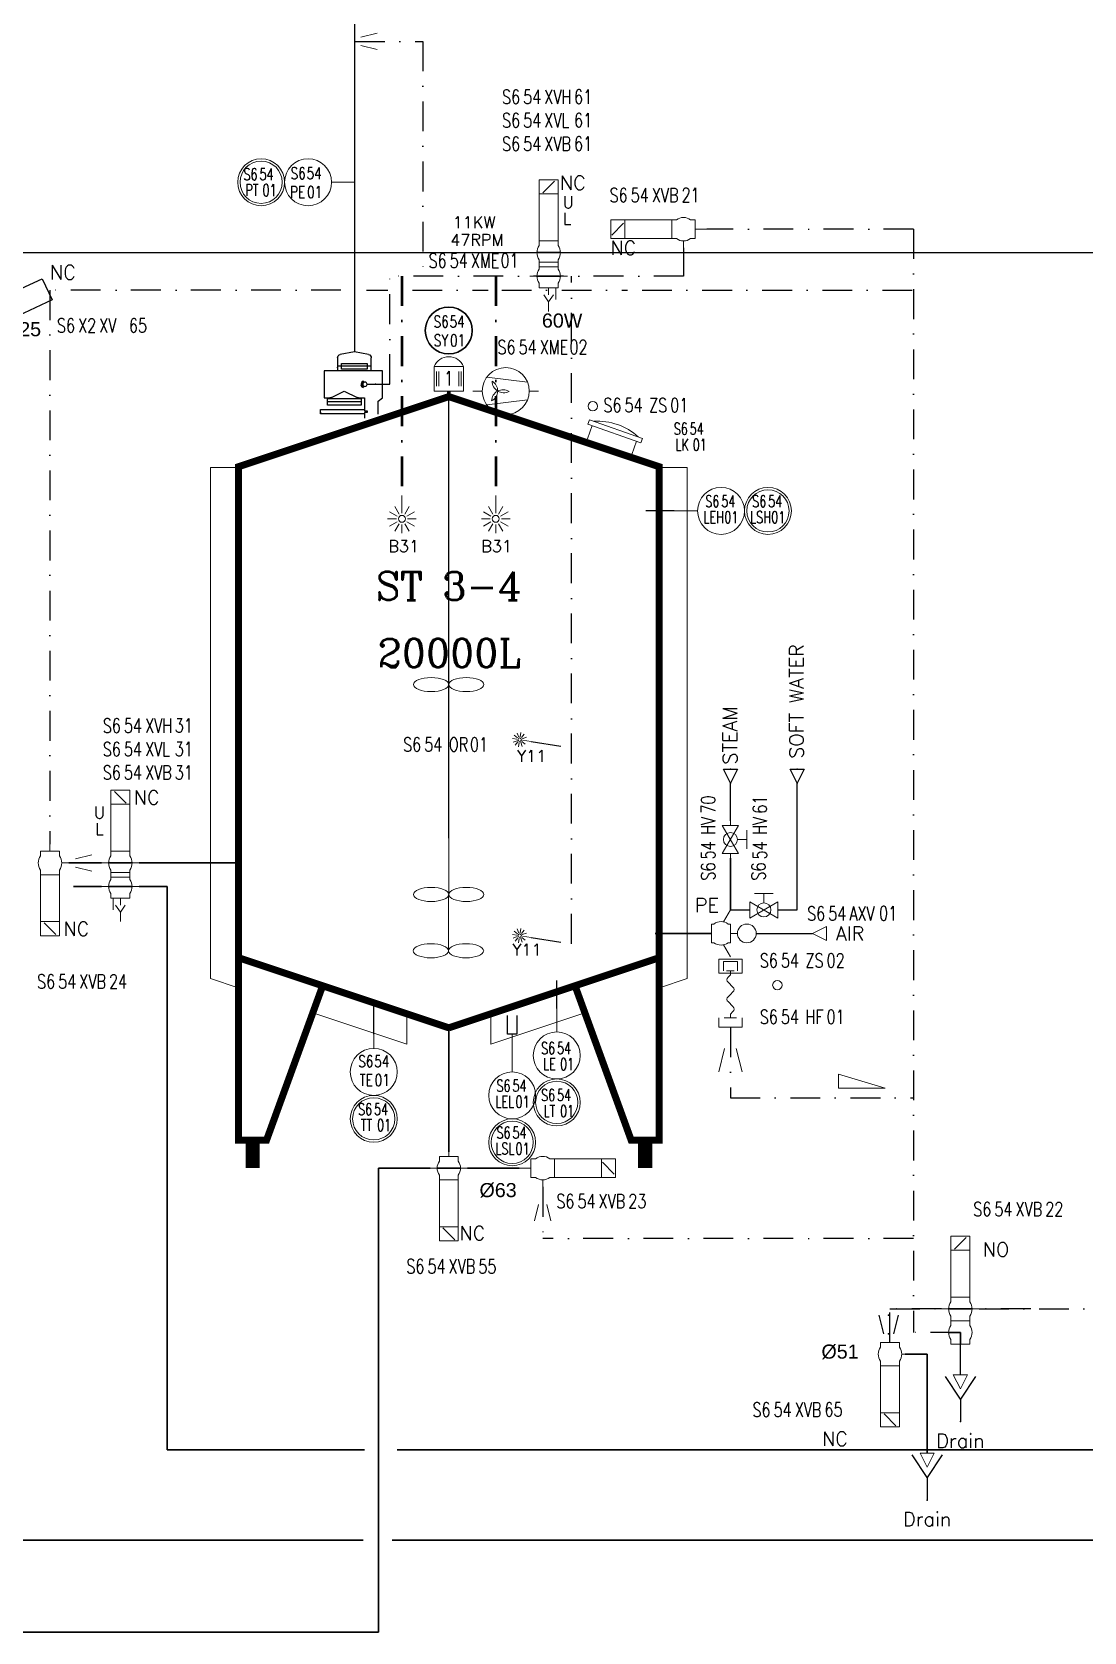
# Model space of a CAD drawing. Header units: inches. Extents: x 16718 to 18814, y 21622 to 22944.
# Drawn here: x 17503.8 to 17728, y 22427.6 to 22768.4 of the extents above; entities that cross this region are included whole.
import ezdxf
from ezdxf.enums import TextEntityAlignment as Align

# ---------------------------------------------------------------- set-up
doc = ezdxf.new("R2010")
doc.units = ezdxf.units.IN
doc.header["$MEASUREMENT"] = 0
doc.linetypes.add('DASHDOT2', pattern=[12.7, 6.35, -3.175, 0, -3.175])
for name, color, linetype, lineweight in [('15 Pipe Drain', 32, 'Continuous', 30), ('17 Pipe CIP', 4, 'DASHDOT2', 50), ('19 Pipe Process', 30, 'Continuous', 30), ('31 Equipment', 7, 'Continuous', 9), ('33 Instruments Labels', 7, 'Continuous', 9)]:
    doc.layers.add(name, color=color, linetype=linetype, lineweight=lineweight)
for name, color, linetype in [('CUVERIE', 7, 'Continuous'), ('DIAMETRE', 7, 'Continuous'), ('MATERIEL-DIVERS', 7, 'Continuous'), ('POMPES-PROCESS', 7, 'Continuous'), ('REPERES', 7, 'Continuous'), ('techn-data', 7, 'Continuous'), ('TEXTE', 7, 'Continuous'), ('TEXTES', 7, 'Continuous'), ('TUYAUTERIE-AIR INSTRUMENT', 3, 'Continuous'), ('TUYAUTERIE-EAU', 5, 'Continuous'), ('TUYAUTERIE-EGOUT', 32, 'Continuous'), ('TUYAUTERIE-GAZ', 3, 'Continuous'), ('TUYAUTERIE-NEP', 4, 'DASHDOT2'), ('TUYAUTERIE-VAPEUR', 6, 'Continuous'), ('TXT_FR', 7, 'Continuous'), ('VANNES', 7, 'Continuous')]:
    doc.layers.add(name, color=color, linetype=linetype)
doc.layers.get('REPERES').off()
doc.styles.add('ROMANC', font='romanc')
doc.styles.add('ROMANS', font='ROMANS.SHX')
doc.styles.add('ROMANT', font='romant')
doc.styles.get("Standard").update_dxf_attribs({"font": 'arial.ttf'})

# ---------------------------------------------------------------- blocks, each defined once
blk = doc.blocks.new('EGOUT')
at = {"color": 7}
for p, q in [((-3.2, 9.61), (0, 4.81)), ((0, 4.81), (3.2, 9.61)), ((0, 4.81), (0, 0))]:
    blk.add_line(p, q, dxfattribs=at)
at = {"color": 7, "extrusion": (0, -1, 0)}
blk.add_point((0, 0), dxfattribs=at)
at = {"layer": 'POMPES-PROCESS', "style": 'ROMANS'}
blk.add_attdef('EGOUT', text='', height=3, dxfattribs=at).set_placement((0, -4), align=Align.MIDDLE)
blk = doc.blocks.new('APV-VLV-SSEAT-SW44-4')
at = {"layer": '31 Equipment', "ltscale": 38}
for p, q in [((1.25, 20.25), (-1.25, 17.75)), ((-2, 7.5), (-2, 6.5)), ((2, 7.5), (2, 6.5)), ((-4, 5), (-2.5, 5)), ((-2, 2.5), (-2, 3.5)), ((2, 2.5), (2, 3.5)), ((-2.5, 0), (-4, 0)), ((-2, 2.5), (2, 2.5)), ((-2, 2.5), (-2, 1.5)), ((2, 2.5), (2, 1.5)), ((-2, -1.5), (-2, -2.5)), ((-2, -2.5), (2, -2.5)), ((0, -2.5), (0, -5)), ((2, -1.5), (2, -2.5))]:
    blk.add_line(p, q, dxfattribs=at)
at = {"layer": '31 Equipment', "lineweight": 30}
for p, q in [((-2.5, 5), (2.5, 5)), ((-2.5, 0), (0, 0)), ((0, 0), (0, -2.5))]:
    blk.add_line(p, q, dxfattribs=at)
at = {"layer": '31 Equipment'}
blk.add_line((2.5, 5), (4, 5), dxfattribs=at)
at = {"layer": '31 Equipment', "ltscale": 38}
for points in [[(-2, 17.5), (2, 17.5), (2, 20.5), (-2, 20.5)], [(-2, 7.5), (2, 7.5), (2, 17.5), (-2, 17.5)]]:
    blk.add_lwpolyline(points, close=True, dxfattribs=at)
for centre, start, end in [((0, 5), 143.1301, 216.8699), ((0, 5), 323.1301, 36.8699), ((0, 0), 143.1301, 216.8699), ((0, 0), 323.1301, 36.8699)]:
    blk.add_arc(centre, 2.5, start, end, dxfattribs=at)
blk = doc.blocks.new('APV-SIGN-ARW-FLOW-1')
at = {"layer": '31 Equipment'}
for p, q in [((-1.5, -1.5), (-1.5, 1.5)), ((-1.5, 1.5), (1.5, 0)), ((1.5, 0), (-1.5, -1.5))]:
    blk.add_line(p, q, dxfattribs=at)
blk = doc.blocks.new('APV-INS-M-L-LE2')
at = {"layer": '31 Equipment', "color": 7}
blk.add_line((5, 0), (13, 0), dxfattribs=at)
at = {"layer": '31 Equipment', "lineweight": 25}
blk.add_lwpolyline([(17, 1), (13, 1), (13, 0), (13, -1), (17, -1)], dxfattribs=at)
at = {"layer": '31 Equipment', "color": 7}
blk.add_circle((0, 0), 5, dxfattribs=at)
at = {"layer": '33 Instruments Labels', "style": 'ROMANS', "width": 0.8}
blk.add_attdef('LE?', text='', height=3, dxfattribs=at).set_placement((0, 0), align=Align.MIDDLE)
blk = doc.blocks.new('APV-INS-F-L-LS')
at = {"layer": '31 Equipment'}
for radius in [5, 4.5]:
    blk.add_circle((0, 0), radius, dxfattribs=at)
at = {"layer": '33 Instruments Labels', "style": 'ROMANS', "width": 0.8}
blk.add_attdef('LS?', text='', height=3, dxfattribs=at).set_placement((0, 0), align=Align.MIDDLE)
blk = doc.blocks.new('APV-INS-M-L-TE')
at = {"layer": '31 Equipment', "color": 7}
blk.add_line((0, -5), (0, -10), dxfattribs=at)
blk.add_circle((0, 0), 5, dxfattribs=at)
at = {"layer": '33 Instruments Labels', "style": 'ROMANS', "width": 0.8, "flags": 8}
blk.add_attdef('TE', text='', height=3, dxfattribs=at).set_placement((0, 0), align=Align.MIDDLE)
blk = doc.blocks.new('APV-INS-F-L-TT')
at = {"layer": '31 Equipment'}
for radius in [5, 4.5]:
    blk.add_circle((0, 0), radius, dxfattribs=at)
blk = doc.blocks.new('APV-TNK-ACC-MOT-1')
at = {"layer": '31 Equipment', "color": 7}
for p, q in [((3.15, 6.4), (-3.15, 6.4)), ((-3.15, 6.4), (-3.15, 1.15)), ((-2.64, 5.35), (-2.64, 2.2)), ((-2.1, 5.35), (-2.1, 2.2)), ((2.1, 5.35), (2.1, 2.2)), ((2.66, 5.35), (2.66, 2.2)), ((3.15, 1.15), (3.15, 6.4)), ((-3.15, 1.15), (3.15, 1.15))]:
    blk.add_line(p, q, dxfattribs=at)
blk.add_arc((0, 5.09), 3.41, 22.6199, 157.3801, dxfattribs=at)
at = {"layer": '31 Equipment', "ltscale": 38}
blk.add_point((0, 0), dxfattribs=at)
at = {"layer": '31 Equipment', "color": 7}
blk.add_trace([(-0.39, 0), (0.39, 0), (-0.39, 1.15), (0.39, 1.15)], dxfattribs=at)
at = {"layer": '31 Equipment', "style": 'ROMANT', "width": 0.8}
blk.add_text('1', height=3, dxfattribs=at).set_placement((0, 3.89), align=Align.MIDDLE)
blk = doc.blocks.new('APV-TNK-ACC-MANHOLE-1')
at = {"layer": '31 Equipment'}
for p, q in [((-6, 3), (-6, 4)), ((-6, 4), (6, 4)), ((6, 3), (6, 4)), ((-6, 3), (6, 3)), ((-5, 0), (-5, 3)), ((5, 3), (5, 0))]:
    blk.add_line(p, q, dxfattribs=at)
blk.add_arc((0, -8), 13, 67.3801, 112.6199, dxfattribs=at)
blk = doc.blocks.new('APV-INS-POS-GEN-1')
at = {"layer": '31 Equipment', "color": 5}
blk.add_circle((0, 0), 1, dxfattribs=at)
blk = doc.blocks.new('APV-FTG-CONX-QUICK-1')
at = {"layer": '31 Equipment'}
for p, q in [((-0.5, 2.5), (2.5, 2.5)), ((-0.5, -2.5), (-0.5, 2.5)), ((0, 1.5), (2, 1.5)), ((0, 0.83), (0, -0.83)), ((2, 1.5), (2, -1.5)), ((2.5, 2.5), (2.5, -2.5)), ((2.5, -2.5), (-0.5, -2.5)), ((0, -0.83), (0, -0.83)), ((2, -1.5), (0, -1.5))]:
    blk.add_line(p, q, dxfattribs=at)
blk = doc.blocks.new('APV-FTG-CONX-HOSE-1')
at = {"layer": '31 Equipment'}
for p, q in [((-4.17, 0), (-5, 0)), ((4.17, 0), (5, 0))]:
    blk.add_line(p, q, dxfattribs=at)
for points in [[(-4.17, 0), (-3.63, 0.5), (-3.42, 0.71), (-3.13, 0.79), (-2.83, 0.71), (-2.58, 0.5), (-1.54, -0.5), (-1.33, -0.71), (-1.04, -0.79), (-0.75, -0.71), (-0.5, -0.5), (0, 0)], [(0, 0), (0.54, 0.5), (0.75, 0.71), (1.04, 0.79), (1.33, 0.71), (1.58, 0.5), (2.62, -0.5), (2.83, -0.71), (3.12, -0.79), (3.42, -0.71), (3.67, -0.5), (4.17, 0)]]:
    blk.add_lwpolyline(points, dxfattribs=at)
blk = doc.blocks.new('APV-FTG-CONX-SCREWED-1')
at = {"layer": '31 Equipment'}
for p, q in [((0, 2.5), (2, 2.5)), ((0, 1.33), (0, -1.33)), ((2, 2.5), (2, -2.5)), ((0, -1.33), (0, -1.33)), ((2, -2.5), (0, -2.5))]:
    blk.add_line(p, q, dxfattribs=at)
blk = doc.blocks.new('APV-FCE-GEN-REDCON-1')
at = {"layer": '31 Equipment', "color": 7}
for p, q in [((-2.5, 2.5), (2.5, 1.25)), ((2.5, 1.25), (2.5, 1.25)), ((2.5, -1.25), (-2.5, -2.5))]:
    blk.add_line(p, q, dxfattribs=at)
blk = doc.blocks.new('APV-SIGN-FLOW-SLOPE-1')
at = {"layer": '31 Equipment'}
blk.add_lwpolyline([(-5, 2), (5, 2), (5, 5), (-5, 2)], dxfattribs=at)
at = {"layer": '31 Equipment', "style": 'ROMANS'}
blk.add_attdef('%', text='', height=2, rotation=16.6992, dxfattribs=at).set_placement((-0.64, 4.87), align=Align.MIDDLE)
blk = doc.blocks.new('SPB')
at = {"color": 7}
for p, q in [((0, -6), (0, 0)), ((-2.598, -9), (-1.302, -8.25)), ((-2.124, -9.624), (-1.062, -8.562)), ((-1.5, -10.098), (-0.75, -8.802)), ((-0.774, -10.398), (-0.39, -8.952)), ((0, -10.5), (0, -9)), ((0.774, -10.398), (0.39, -8.952)), ((1.5, -10.098), (0.75, -8.802)), ((2.124, -9.624), (1.062, -8.562)), ((2.598, -9), (1.302, -8.25))]:
    blk.add_line(p, q, dxfattribs=at)
blk.add_circle((0, -7.5), 1.5, dxfattribs=at)
at = {"color": 7, "extrusion": (0, 1, 0)}
blk.add_point((0, 0), dxfattribs=at)
blk = doc.blocks.new('GOAVEC')
at = {"layer": 'MATERIEL-DIVERS'}
for p, q in [((0.48, 11.27), (3, 11.77)), ((3, 11.77), (5.52, 11.27)), ((0, 8.4), (0, 10.68)), ((0, 9.21), (6, 9.21)), ((5.28, 9.71), (0.72, 9.71)), ((0.72, 9.71), (0.72, 8.7)), ((0.72, 8.7), (5.28, 8.7)), ((5.28, 8.7), (5.28, 9.71)), ((6, 10.68), (6, 8.4)), ((-0.74, 6), (-2.03, 6)), ((-2, 8.4), (8.4, 8.4)), ((-2, 3.6), (-2, 8.4)), ((8.4, 8.4), (8.4, 3.6)), ((-1.2, 3), (-2, 3.6)), ((-1.2, 0.7), (-1.2, 3)), ((2.26, 3.6), (1.2, 3.6)), ((1.2, 3.6), (1.2, 1.27)), ((1.8, 3.49), (1.8, 2.29)), ((7.8, 3.49), (1.8, 3.49)), ((1.8, 2.89), (7.8, 2.89)), ((4.8, 4.8), (2.53, 3.66)), ((7.07, 3.66), (4.8, 4.8)), ((8.4, 3.6), (7.34, 3.6)), ((7.8, 2.29), (7.8, 3.49)), ((0.76, 1.27), (0.76, 1.01)), ((1.2, 1.27), (0.76, 1.27)), ((0.76, 1.01), (1.2, 1.01)), ((9, 1.52), (1.19, 1.52)), ((1.19, 1.01), (1.19, 0.72)), ((1.19, 0.72), (9, 0.72)), ((1.2, 1.01), (1.2, 0)), ((1.8, 2.29), (7.8, 2.29)), ((9, 0.72), (9, 1.52))]:
    blk.add_line(p, q, dxfattribs=at)
for centre, start, end in [((0.6, 10.68), 101.3099, 180), ((5.4, 10.68), 0, 78.6901), ((2.26, 4.2), 270, 296.5651), ((7.34, 4.2), 243.4349, 270)]:
    blk.add_arc(centre, 0.6, start, end, dxfattribs=at)
at = {"layer": 'MATERIEL-DIVERS', "color": 7, "extrusion": (1, 0, 0)}
for p in [(6, 9), (9, 1)]:
    blk.add_point(p, dxfattribs=at)
at = {"layer": 'MATERIEL-DIVERS', "color": 2}
for p in [(6, 9), (-2, 6), (9, 1)]:
    blk.add_point(p, dxfattribs=at)
at = {"layer": 'MATERIEL-DIVERS', "color": 7, "extrusion": (-1, 0, 0)}
blk.add_point((-2, 6), dxfattribs=at)
at = {"layer": 'MATERIEL-DIVERS', "xscale": 0.2499010929244832, "yscale": 0.2499010929244832, "zscale": 0.2499010929244832, "rotation": 90}
blk.add_blockref('SPB', (-0.74, 6), dxfattribs=at)
blk = doc.blocks.new('INSTR-M-L-SY')
at = {"layer": 'MATERIEL-DIVERS', "color": 7}
blk.add_circle((0, 0), 5, dxfattribs=at)
blk = doc.blocks.new('APV-VLV-SSEAT-SW42-3')
at = {"layer": '31 Equipment', "ltscale": 38}
for p, q in [((1.25, 15.25), (-1.25, 12.75)), ((-2, 2.5), (-2, 1.5)), ((2, 2.5), (2, 1.5)), ((-2, -2.5), (-2, -1.5)), ((2, -2.5), (-2, -2.5)), ((-2, -2.5), (2, -2.5)), ((0, -2.5), (0, -5)), ((2, -2.5), (2, -1.5))]:
    blk.add_line(p, q, dxfattribs=at)
at = {"layer": '31 Equipment'}
for p, q in [((-4, 0), (-2.5, 0)), ((2.5, 0), (4, 0))]:
    blk.add_line(p, q, dxfattribs=at)
at = {"layer": '31 Equipment', "lineweight": 30}
blk.add_line((2.5, 0), (-2.5, 0), dxfattribs=at)
at = {"layer": '31 Equipment', "ltscale": 38}
for points in [[(-2, 12.5), (2, 12.5), (2, 15.5), (-2, 15.5)], [(-2, 2.5), (2, 2.5), (2, 12.5), (-2, 12.5)]]:
    blk.add_lwpolyline(points, close=True, dxfattribs=at)
for start, end in [(143.1301, 216.8699), (323.1301, 36.8699)]:
    blk.add_arc((0, 0), 2.5, start, end, dxfattribs=at)
blk = doc.blocks.new('APV-VLV-SSEAT-SW41-3')
at = {"layer": '31 Equipment', "ltscale": 38}
for p, q in [((1.25, 15.25), (-1.25, 12.75)), ((-2, 2.5), (-2, 1.5)), ((2, 2.5), (2, 1.5)), ((2.5, 0), (4, 0)), ((-2, -2.5), (-2, -1.5)), ((2, -2.5), (-2, -2.5)), ((-2, -2.5), (2, -2.5)), ((0, -2.5), (0, -5)), ((2, -2.5), (2, -1.5))]:
    blk.add_line(p, q, dxfattribs=at)
for points in [[(-2, 12.5), (2, 12.5), (2, 15.5), (-2, 15.5)], [(-2, 2.5), (2, 2.5), (2, 12.5), (-2, 12.5)]]:
    blk.add_lwpolyline(points, close=True, dxfattribs=at)
for start, end in [(143.1301, 216.8699), (323.1301, 36.8699)]:
    blk.add_arc((0, 0), 2.5, start, end, dxfattribs=at)
blk = doc.blocks.new('APV-VLV-SAMPL-PRD20-2')
at = {"layer": '31 Equipment', "ltscale": 38}
for p, q in [((-2.54, 2.44), (-4, 5)), ((-4, 0), (-5.5, 0)), ((-4, 2), (-3.5, 2)), ((-4, 2), (-4, -2)), ((0, 2), (-0.5, 2)), ((0, 2), (0, -2)), ((0, -2), (0, 2)), ((-4, -2), (-3.5, -2)), ((-2.54, -2.44), (-4, -5)), ((0, -2), (-0.5, -2))]:
    blk.add_line(p, q, dxfattribs=at)
at = {"layer": '31 Equipment'}
blk.add_circle((-7.5, 0), 2, dxfattribs=at)
at = {"layer": '31 Equipment', "ltscale": 38}
for start, end in [(53.1301, 126.8699), (233.1301, 306.8699)]:
    blk.add_arc((-2, 0), 2.5, start, end, dxfattribs=at)
blk = doc.blocks.new('FLE23-A')
at = {"color": 7}
for p, q in [((0, 1.5), (-3, 0)), ((-3, 0), (0, -1.5)), ((0, -1.5), (0, 1.5))]:
    blk.add_line(p, q, dxfattribs=at)
at = {"layer": 'MATERIEL-DIVERS', "color": 7, "extrusion": (-1, 0, 0)}
blk.add_point((-3, 0), dxfattribs=at)
at = {"layer": 'MATERIEL-DIVERS', "color": 2}
for p in [(-3, 0), (0, 0)]:
    blk.add_point(p, dxfattribs=at)
at = {"layer": 'MATERIEL-DIVERS', "color": 7, "extrusion": (1, 0, 0)}
blk.add_point((0, 0), dxfattribs=at)
blk = doc.blocks.new('APV-VLVM-BALL-KHV+MF-1')
at = {"layer": '31 Equipment'}
for p, q in [((-2, 3.5), (2, 3.5)), ((0, 1.5), (0, 3.5)), ((-3, 1.734), (-3, -1.734)), ((-3, -1.734), (3, 1.734)), ((3, -1.734), (-3, 1.734)), ((3, 1.734), (3, -1.734))]:
    blk.add_line(p, q, dxfattribs=at)
at = {"layer": '31 Equipment', "ltscale": 38}
for p, q in [((-3, 0), (-4, 0)), ((3, 0), (4, 0))]:
    blk.add_line(p, q, dxfattribs=at)
at = {"layer": '31 Equipment'}
blk.add_circle((0, 0), 1.5, dxfattribs=at)
blk = doc.blocks.new('APV-VLV-DSEAT-DA34-3')
at = {"layer": '31 Equipment', "ltscale": 38}
for p, q in [((1.25, 20.25), (-1.25, 17.75)), ((-2, 7.5), (-2, 6.5)), ((2, 7.5), (2, 6.5)), ((-4, 5), (-2.5, 5)), ((-2, 3), (-2, 3.5)), ((2, 3), (2, 3.5)), ((4, 5), (2.5, 5)), ((-2, 2), (-2, 1.5)), ((2, 2), (2, 1.5)), ((-4, 0), (-2.5, 0)), ((-2, -2.5), (-2, -1.5)), ((-2, -2.5), (2, -2.5)), ((0, -2.5), (0, -4)), ((1.5, -2.5), (1.5, -5)), ((2, -2.5), (2, -1.5)), ((2.5, 0), (4, 0)), ((0, -5.5), (-1, -4)), ((1, -4), (0, -5.5)), ((0, -5.5), (0, -7.5))]:
    blk.add_line(p, q, dxfattribs=at)
at = {"layer": '31 Equipment', "lineweight": 30}
for p, q in [((-2.5, 5), (2.5, 5)), ((-2.5, 0), (2.5, 0))]:
    blk.add_line(p, q, dxfattribs=at)
at = {"layer": '31 Equipment', "ltscale": 38}
for points in [[(-2, 17.5), (2, 17.5), (2, 20.5), (-2, 20.5)], [(-2, 7.5), (2, 7.5), (2, 17.5), (-2, 17.5)], [(-2, 3), (2, 3), (2, 2), (-2, 2)]]:
    blk.add_lwpolyline(points, close=True, dxfattribs=at)
for centre, start, end in [((0, 5), 143.1301, 216.8699), ((0, 5), 323.1301, 36.8699), ((0, 0), 143.1301, 216.8699), ((0, 0), 323.1301, 36.8699)]:
    blk.add_arc(centre, 2.5, start, end, dxfattribs=at)
at = {"layer": '31 Equipment', "style": 'ROMANS', "flags": 8}
for tag, p in [('U', (3, 14.5)), ('L', (3, 11))]:
    blk.add_attdef(tag, p, '', height=2.5, dxfattribs=at)
blk = doc.blocks.new('APV-TNK-ACC-SPRAYBALL-1')
at = {"layer": '31 Equipment'}
for p, q in [((0, -3.81), (0, 0)), ((-0.6, -3.97), (-1.53, -2.35)), ((0.6, -3.97), (1.53, -2.35)), ((-1.19, -5), (-3.05, -5)), ((-1.03, -4.4), (-2.65, -3.47)), ((-1.03, -5.6), (-2.65, -6.53)), ((-0.6, -6.03), (-1.53, -7.65)), ((0, -6.19), (0, -8.05)), ((0.6, -6.03), (1.53, -7.65)), ((1.03, -4.4), (2.65, -3.47)), ((1.03, -5.6), (2.65, -6.53)), ((1.19, -5), (3.05, -5))]:
    blk.add_line(p, q, dxfattribs=at)
blk.add_circle((0, -5), 0.738, dxfattribs=at)
blk = doc.blocks.new('APV-TNK-ACC-AGIT-1')
at = {"layer": '31 Equipment'}
blk.add_line((0, 0), (0, -8), dxfattribs=at)
for centre in [(-2.5, -8), (2.5, -8)]:
    blk.add_ellipse(centre, major_axis=(-2.5, 0), ratio=0.4, dxfattribs=at)
blk = doc.blocks.new('APV-INS-M-L-LE1')
at = {"layer": '31 Equipment', "color": 7}
blk.add_line((0, -5), (0, -10), dxfattribs=at)
blk.add_circle((0, 0), 5, dxfattribs=at)
blk = doc.blocks.new('APV-INS-F-L-LT')
at = {"layer": '31 Equipment'}
for radius in [5, 4.5]:
    blk.add_circle((0, 0), radius, dxfattribs=at)
blk = doc.blocks.new('APV-INS-M-L-PE')
at = {"layer": '31 Equipment', "color": 7}
blk.add_line((0, -5), (0, -10), dxfattribs=at)
blk.add_circle((0, 0), 5, dxfattribs=at)
at = {"layer": '33 Instruments Labels', "style": 'ROMANS', "width": 0.8, "flags": 8}
blk.add_attdef('PE', text='', height=3, dxfattribs=at).set_placement((0, 0), align=Align.MIDDLE)
blk = doc.blocks.new('APV-INS-F-L-PT')
at = {"layer": '31 Equipment'}
for radius in [5, 4.5]:
    blk.add_circle((0, 0), radius, dxfattribs=at)
blk = doc.blocks.new('REPNORM')
at = {"layer": 'TEXTES', "style": 'ROMANS', "width": 0.75}
for tag, p in [('ZONE', (-9.75, -1.25)), ('SOUSZONE', (-5.25, -1.25)), ('ELEMENT', (0, -1.25)), ('NUM', (4.5, -1.25))]:
    blk.add_attdef(tag, p, '', height=3, dxfattribs=at)
blk = doc.blocks.new('REPINS2')
at = {"layer": 'TEXTES', "style": 'ROMANS', "width": 0.7}
for tag, p in [('ZONE', (-3.35, 0.8)), ('SOUSZONE', (0.05, 0.8)), ('NUM', (0.7, -2.6))]:
    blk.add_attdef(tag, p, '', height=2.5, dxfattribs=at)
blk.add_attdef('ELEMENT', text='', height=2.5, dxfattribs=at).set_placement((-1.56, -2.59), align=Align.CENTER)
blk = doc.blocks.new('REPINS')
at = {"layer": 'TEXTES', "style": 'ROMANS', "width": 0.75}
for tag, p in [('ZONE', (-3.3, 1)), ('SOUSZONE', (0.1, 1)), ('NUM', (0.2, -3))]:
    blk.add_attdef(tag, p, '', height=2.5, dxfattribs=at)
blk.add_attdef('ELEMENT', text='', height=2.5, dxfattribs=at).set_placement((-0.2, -3), align=Align.RIGHT)
blk = doc.blocks.new('REPNORM1')
at = {"layer": 'TEXTES', "style": 'ROMANS', "width": 0.75}
for tag, p in [('ZONE', (-9.75, -1.25)), ('SOUSZONE', (-5.25, -1.25)), ('ELEMENT', (-0.75, -1.25)), ('NUM', (5.59, -1.22))]:
    blk.add_attdef(tag, p, '', height=3, dxfattribs=at)
blk = doc.blocks.new('APV-PMP-GEN-FAN-1')
at = {"layer": '31 Equipment', "ltscale": 38}
for p, q in [((-5, 0), (-7, 0)), ((5, 0), (7, 0))]:
    blk.add_line(p, q, dxfattribs=at)
at = {"layer": '31 Equipment', "color": 7}
for p, q in [((4.62, 1.91), (-4.01, 2.99)), ((-3.44, 2.92), (-3.44, 2.92)), ((-4.03, -2.96), (4.65, -1.85))]:
    blk.add_line(p, q, dxfattribs=at)
blk.add_circle((0, 0), 5, dxfattribs=at)
for centre, radius, start, end in [((-4.14, 0.04), 2.42, 297.7105, 59.0333), ((-0.6, -2.14), 2.41, 57.3705, 179.0726), ((-0.42, 2.11), 2.48, 179.801, 296.7761)]:
    blk.add_arc(centre, radius, start, end, dxfattribs=at)
blk = doc.blocks.new('CR')
at = {"color": 7}
for p, q in [((-2.5, 2.5), (2.5, 1.25)), ((2.5, 1.25), (2.5, 1.25)), ((2.5, -1.25), (-2.5, -2.5))]:
    blk.add_line(p, q, dxfattribs=at)
at = {"color": 7, "extrusion": (-1, 0, 0)}
blk.add_point((-2.5, 0), dxfattribs=at)
at = {"color": 7, "extrusion": (1, 0, 0)}
blk.add_point((2.5, 0), dxfattribs=at)
blk = doc.blocks.new('VANNE SIEGE INCLINE')
at = {"color": 7}
for p, q in [((-3, 1.73), (-3, -1.73)), ((-3, -1.73), (3, 1.73)), ((3, -1.73), (-3, 1.73)), ((3, 1.73), (3, -1.73))]:
    blk.add_line(p, q, dxfattribs=at)
at = {"color": 7, "extrusion": (-1, 0, 0)}
blk.add_point((-3, 0), dxfattribs=at)
at = {"color": 7, "extrusion": (1, 0, 0)}
blk.add_point((3, 0), dxfattribs=at)
at = {"layer": 'VANNES'}
for p, q in [((3.23, 12.84), (-0.15, 5.59)), ((7.76, 10.73), (3.23, 12.84)), ((4.38, 3.47), (7.76, 10.73)), ((-0.15, 5.59), (4.38, 3.47)), ((0, 0), (2.11, 4.53))]:
    blk.add_line(p, q, dxfattribs=at)
blk = doc.blocks.new('APV-TNK-GEN-11')
at = {"layer": '31 Equipment', "color": 7}
for points, const_width in [([(-14.94, 21.58), (-21.58, 3.32), (-24.9, 3.32), (-24.9, 83), (0, 91.3), (24.9, 83), (24.9, 3.32), (21.58, 3.32), (14.94, 21.58)], 0.83), ([(-24.9, 24.9), (0, 16.6)], 0.83), ([(24.9, 24.9), (0, 16.6)], 0.83), ([(-23.24, 3.32), (-23.24, 0)], 1.66), ([(23.24, 3.32), (23.24, 0)], 1.66)]:
    blk.add_lwpolyline(points, dxfattribs=dict(at, const_width=const_width))
at = {"layer": '31 Equipment', "ltscale": 38}
blk.add_point((0, 16), dxfattribs=at)
blk = doc.blocks.new('APV-TNK-INSULAT-12')
at = {"layer": '31 Equipment', "color": 7}
for p, q in [((-24.95, 67), (-28.22, 67)), ((-28.22, 67), (-28.22, 6.51)), ((24.95, 67), (28.22, 67)), ((28.22, 67), (28.22, 6.51)), ((-28.22, 6.51), (-24.95, 5.42)), ((28.22, 6.51), (24.95, 5.42)), ((-15.74, 2.35), (-4.98, -1.24)), ((-4.98, -1.24), (-4.98, 2.26)), ((15.74, 2.35), (4.98, -1.24)), ((4.98, -1.24), (4.98, 2.26))]:
    blk.add_line(p, q, dxfattribs=at)
at = {"layer": '31 Equipment'}
for p, q in [((-24.95, 5.42), (-24.95, 67)), ((24.95, 5.42), (24.95, 67)), ((-15.74, 2.35), (-14.94, 5.58)), ((-14.94, 5.58), (-4.98, 2.26)), ((14.94, 5.58), (4.98, 2.26)), ((15.74, 2.35), (14.94, 5.58))]:
    blk.add_line(p, q, dxfattribs=at)
at = {"layer": '31 Equipment', "ltscale": 38}
blk.add_point((0, 0), dxfattribs=at)

msp = doc.modelspace()

# ---------------------------------------------------------------- linework, layer by layer
at = {"layer": '15 Pipe Drain'}
for p, q in [((17689.86, 22486.79), (17694.53, 22486.79)), ((17694.53, 22486.79), (17694.53, 22465.7))]:
    msp.add_line(p, q, dxfattribs=at)
at = {"layer": '17 Pipe CIP'}
for p, q in [((17582.61, 22716.41), (17582.61, 22669.71)), ((17602.61, 22716.41), (17602.61, 22669.71))]:
    msp.add_line(p, q, dxfattribs=at)
at = {"layer": '19 Pipe Process'}
for p, q in [((17652.61, 22581.41), (17652.61, 22592.41)), ((17518.61, 22591.41), (17511.61, 22591.41)), ((17547.61, 22591.41), (17526.61, 22591.41)), ((17512.61, 22586.41), (17518.61, 22586.41)), ((17526.61, 22586.41), (17532.61, 22586.41)), ((17532.61, 22586.41), (17532.61, 22466.41)), ((17648.61, 22576.41), (17636.61, 22576.41)), ((17592.61, 22556.29), (17592.61, 22529.91)), ((17577.61, 22526.41), (17577.61, 22427.6)), ((17588.61, 22526.41), (17577.61, 22526.41)), ((17607.61, 22526.41), (17596.61, 22526.41)), ((17574.61, 22466.41), (17532.61, 22466.41)), ((17581.61, 22466.41), (17864.19, 22466.41)), ((17574.35, 22447.13), (17420.55, 22447.13)), ((17864.29, 22447.13), (17580.54, 22447.13)), ((17237.8, 22427.6), (17577.61, 22427.6))]:
    msp.add_line(p, q, dxfattribs=at)
at = {"layer": 'CUVERIE'}
for p, q in [((17640.61, 22666.41), (17634.61, 22666.41)), ((17615.61, 22560.41), (17615.61, 22566.41)), ((17576.61, 22554.91), (17576.61, 22561.91))]:
    msp.add_line(p, q, dxfattribs=at)
at = {"layer": 'MATERIEL-DIVERS'}
msp.add_line((17592.59, 22596.7), (17592.61, 22690.75), dxfattribs=at)
at = {"layer": 'TUYAUTERIE-AIR INSTRUMENT'}
msp.add_line((17658.11, 22576.41), (17670.11, 22576.41), dxfattribs=at)
at = {"layer": 'TUYAUTERIE-EAU'}
for p, q in [((16792.68, 22721.41), (18177.02, 22721.41)), ((17666.82, 22600.41), (17666.82, 22608.41)), ((17666.82, 22581.41), (17666.82, 22600.41)), ((17652.61, 22581.41), (17656.75, 22581.41)), ((17662.68, 22581.41), (17666.82, 22581.41))]:
    msp.add_line(p, q, dxfattribs=at)
at = {"layer": 'TUYAUTERIE-EGOUT'}
msp.add_line((17701.61, 22482.41), (17701.61, 22488.91), dxfattribs=at)
at = {"layer": 'TUYAUTERIE-GAZ'}
msp.add_line((17572.61, 22700.41), (17572.61, 22772.41), dxfattribs=at)
msp.add_line((17572.61, 22700.41), (17572.61, 22772.41), dxfattribs=at)
msp.add_line((17572.61, 22700.41), (17572.61, 22772.41), dxfattribs=at)
at = {"layer": 'TUYAUTERIE-NEP'}
for p, q in [((17572.61, 22766.41), (17587.06, 22766.41)), ((17587.06, 22766.41), (17587.06, 22716.41)), ((17691.61, 22726.41), (17647.61, 22726.41)), ((17691.61, 22726.41), (17691.61, 22491.41)), ((17642.61, 22722.41), (17642.61, 22716.41)), ((17642.61, 22716.41), (17580.06, 22716.41)), ((17580.06, 22693.41), (17580.06, 22716.41)), ((17618.74, 22574.22), (17618.74, 22716.41)), ((17569.61, 22713.41), (17507.61, 22713.41)), ((17507.61, 22713.41), (17507.61, 22595.41)), ((17575.06, 22713.41), (17579.6, 22713.41)), ((17584.83, 22713.41), (17601, 22713.41)), ((17603.87, 22713.41), (17630.66, 22713.41)), ((17633.81, 22713.41), (17691.61, 22713.41)), ((17578.61, 22693.41), (17580.06, 22693.41)), ((17610.18, 22617.28), (17618.74, 22615.95)), ((17610.18, 22575.55), (17618.74, 22574.22)), ((17652.61, 22556.41), (17652.61, 22541.41)), ((17652.61, 22541.41), (17691.48, 22541.41)), ((17612.61, 22522.41), (17612.61, 22511.41)), ((17691.61, 22511.41), (17612.61, 22511.41)), ((17686.61, 22496.41), (17698.61, 22496.41)), ((17697.61, 22496.41), (17686.61, 22496.41)), ((17686.61, 22489.29), (17686.61, 22496.41)), ((17716.61, 22496.41), (17705.61, 22496.41)), ((17705.61, 22496.41), (17864.61, 22496.41)), ((17701.61, 22491.41), (17691.61, 22491.41))]:
    msp.add_line(p, q, dxfattribs=at)
at = {"layer": 'TUYAUTERIE-VAPEUR'}
msp.add_line((17652.61, 22600.41), (17652.61, 22608.41), dxfattribs=at)

# ---------------------------------------------------------------- block references
at = {"layer": '17 Pipe CIP', "xscale": 0.5, "yscale": 0.5, "rotation": 261.1709262954927}
for p in [(17610.18, 22617.28), (17610.18, 22575.55)]:
    msp.add_blockref('APV-TNK-ACC-SPRAYBALL-1', p, dxfattribs=at)
at = {"layer": '31 Equipment', "xscale": -1, "rotation": 270}
msp.add_blockref('VANNE SIEGE INCLINE', (17495.21, 22708.1), dxfattribs=at)
at = {"layer": '31 Equipment'}
for p in [(17582.61, 22669.71), (17602.61, 22669.71)]:
    msp.add_blockref('APV-TNK-ACC-SPRAYBALL-1', p, dxfattribs=at)
at = {"layer": '33 Instruments Labels'}
for name, p in [('APV-INS-F-L-PT', (17552.61, 22736.41)), ('APV-INS-F-L-LT', (17615.61, 22540.41))]:
    msp.add_blockref(name, p, dxfattribs=at)
for name, p, rotation in [('APV-INS-M-L-PE', (17562.61, 22736.41), 90), ('APV-INS-M-L-LE1', (17615.61, 22550.41), 180)]:
    msp.add_blockref(name, p, dxfattribs=dict(at, rotation=rotation))
at = {"layer": '33 Instruments Labels', "xscale": -1}
for name, p in [('APV-INS-POS-GEN-1', (17623.29, 22688.69)), ('APV-INS-F-L-LS', (17660.61, 22666.41)), ('APV-INS-POS-GEN-1', (17662.61, 22565.41)), ('APV-INS-F-L-TT', (17576.61, 22536.91))]:
    msp.add_blockref(name, p, dxfattribs=at)
for name, p, rotation in [('APV-INS-M-L-LE1', (17650.61, 22666.41), 270), ('APV-INS-M-L-LE2', (17606.11, 22541.91), 270), ('APV-INS-M-L-TE', (17576.61, 22546.91), 180), ('APV-INS-F-L-LS', (17606.11, 22531.91), 90)]:
    msp.add_blockref(name, p, dxfattribs=dict(at, rotation=rotation))
at = {"layer": '33 Instruments Labels', "xscale": -1.5, "yscale": 1.5, "zscale": 1.5}
for p in [(17592.59, 22641.41), (17592.59, 22596.7), (17592.53, 22584.7)]:
    msp.add_blockref('APV-TNK-ACC-AGIT-1', p, dxfattribs=at)
at = {"layer": 'CUVERIE'}
for name, p, xscale, yscale, zscale in [('GOAVEC', (17576.09, 22686.18), -1.199999999999999, 1.199999999999999, 1.199999999999999), ('APV-TNK-GEN-11', (17592.61, 22526.41), 1.8, 1.8, 1.8), ('APV-TNK-INSULAT-12', (17592.61, 22555.05), 1.8, 1.8, 1.8)]:
    msp.add_blockref(name, p, dxfattribs=dict(at, xscale=xscale, yscale=yscale, zscale=zscale))
msp.add_blockref('APV-TNK-ACC-MOT-1', (17592.61, 22690.75), dxfattribs=at)
at = {"layer": 'CUVERIE', "xscale": -1, "rotation": 340.6180997303045}
msp.add_blockref('APV-TNK-ACC-MANHOLE-1', (17626.9, 22680.07), dxfattribs=at)
at = {"layer": 'MATERIEL-DIVERS'}
for name, p, xscale, yscale, zscale, rotation in [('APV-FCE-GEN-REDCON-1', (17575.61, 22766.41), 0.7, 0.7, 0.7, 180), ('APV-FCE-GEN-REDCON-1', (17514.77, 22591.41), 0.7, 0.7, 0.7, 180), ('APV-FCE-GEN-REDCON-1', (17612.61, 22516.91), 0.7, 0.7, 0.7, 90), ('CR', (17686.33, 22493.08), 0.8, 0.8, 0.8, 270)]:
    msp.add_blockref(name, p, dxfattribs=dict(at, xscale=xscale, yscale=yscale, zscale=zscale, rotation=rotation))
msp.add_blockref('APV-PMP-GEN-FAN-1', (17604.74, 22691.93), dxfattribs=at)
at = {"layer": 'MATERIEL-DIVERS', "xscale": -1}
for name, p, rotation in [('FLE23-A', (17652.61, 22611.41), 270), ('FLE23-A', (17666.82, 22611.41), 270), ('APV-FTG-CONX-QUICK-1', (17652.61, 22568.41), 270), ('APV-FTG-CONX-HOSE-1', (17652.61, 22563.41), 270), ('APV-FTG-CONX-SCREWED-1', (17652.61, 22558.41), 90), ('APV-FCE-GEN-REDCON-1', (17652.61, 22549.41), 270), ('APV-SIGN-ARW-FLOW-1', (17701.61, 22480.91), 90), ('APV-SIGN-ARW-FLOW-1', (17694.53, 22464.2), 90)]:
    msp.add_blockref(name, p, dxfattribs=dict(at, rotation=rotation))
msp.add_blockref('APV-SIGN-FLOW-SLOPE-1', (17680.61, 22541.41), dxfattribs=at)
at = {"layer": 'MATERIEL-DIVERS'}
ref = msp.add_blockref('EGOUT', (17701.61, 22472.41), dxfattribs=dict(at, xscale=-1))
ref.add_attrib('EGOUT', 'Drain', dxfattribs={"layer": 'POMPES-PROCESS', "height": 3, "style": 'ROMANS'}).set_placement((17701.61, 22468.41), align=Align.MIDDLE)
ref = msp.add_blockref('EGOUT', (17694.53, 22455.7), dxfattribs=dict(at, xscale=-1))
ref.add_attrib('EGOUT', 'Drain', dxfattribs={"layer": 'POMPES-PROCESS', "height": 3, "style": 'ROMANS'}).set_placement((17694.53, 22451.7), align=Align.MIDDLE)
at = {"layer": 'REPERES'}
for name, p, values in [('REPNORM1', (17613.7, 22754.35), {'ZONE': 'S6', 'SOUSZONE': '54', 'ELEMENT': 'XVH', 'NUM': '61'}), ('REPNORM1', (17613.7, 22744.35), {'ZONE': 'S6', 'SOUSZONE': '54', 'ELEMENT': 'XVB', 'NUM': '61'}), ('REPINS2', (17552.2, 22736.07), {'ZONE': 'S6', 'SOUSZONE': '54', 'NUM': '01', 'ELEMENT': 'PT'}), ('REPINS', (17562.2, 22736.07), {'ZONE': 'S6', 'SOUSZONE': '54', 'ELEMENT': 'PE', 'NUM': '01'}), ('REPNORM1', (17636.61, 22733.41), {'ZONE': 'S6', 'SOUSZONE': '54', 'ELEMENT': 'XVB', 'NUM': '21'}), ('REPNORM1', (17598.04, 22719.46), {'ZONE': 'S6', 'SOUSZONE': '54', 'ELEMENT': 'XME', 'NUM': '01'}), ('REPNORM1', (17518.85, 22705.64), {'ZONE': 'S6', 'SOUSZONE': 'X2', 'ELEMENT': 'XV', 'NUM': '65'}), ('REPINS', (17592.67, 22704.47), {'ZONE': 'S6', 'SOUSZONE': '54', 'ELEMENT': 'SY', 'NUM': '01'}), ('REPNORM1', (17612.72, 22701.03), {'ZONE': 'S6', 'SOUSZONE': '54', 'ELEMENT': 'XME', 'NUM': '02'}), ('REPNORM', (17635.29, 22688.69), {'ZONE': 'S6', 'SOUSZONE': '54', 'ELEMENT': 'ZS', 'NUM': '01'}), ('REPINS2', (17643.88, 22681.85), {'ZONE': 'S6', 'SOUSZONE': '54', 'NUM': '01', 'ELEMENT': 'LK'}), ('REPINS2', (17650.61, 22666.41), {'ZONE': 'S6', 'SOUSZONE': '54', 'NUM': '01', 'ELEMENT': 'LEH'}), ('REPINS2', (17660.61, 22666.41), {'ZONE': 'S6', 'SOUSZONE': '54', 'NUM': '01', 'ELEMENT': 'LSH'}), ('REPNORM1', (17528.61, 22620.41), {'ZONE': 'S6', 'SOUSZONE': '54', 'ELEMENT': 'XVH', 'NUM': '31'}), ('REPNORM1', (17528.61, 22615.41), {'ZONE': 'S6', 'SOUSZONE': '54', 'ELEMENT': 'XVL', 'NUM': '31'}), ('REPNORM', (17592.61, 22616.41), {'ZONE': 'S6', 'SOUSZONE': '54', 'ELEMENT': 'OR', 'NUM': '01'}), ('REPNORM1', (17528.61, 22610.41), {'ZONE': 'S6', 'SOUSZONE': '54', 'ELEMENT': 'XVB', 'NUM': '31'}), ('REPNORM1', (17678.7, 22580.41), {'ZONE': 'S6', 'SOUSZONE': '54', 'ELEMENT': 'AXV', 'NUM': '01'}), ('REPNORM', (17668.61, 22570.41), {'ZONE': 'S6', 'SOUSZONE': '54', 'ELEMENT': 'ZS', 'NUM': '02'}), ('REPNORM1', (17514.61, 22565.91), {'ZONE': 'S6', 'SOUSZONE': '54', 'ELEMENT': 'XVB', 'NUM': '24'}), ('REPNORM', (17668.61, 22558.41), {'ZONE': 'S6', 'SOUSZONE': '54', 'ELEMENT': 'HF', 'NUM': '01'}), ('REPINS2', (17615.61, 22549.91), {'ZONE': 'S6', 'SOUSZONE': '54', 'NUM': '01', 'ELEMENT': 'LE'}), ('REPINS', (17576.61, 22546.91), {'ZONE': 'S6', 'SOUSZONE': '54', 'ELEMENT': 'TE', 'NUM': '01'}), ('REPINS2', (17606.11, 22541.91), {'ZONE': 'S6', 'SOUSZONE': '54', 'NUM': '01', 'ELEMENT': 'LEL'}), ('REPINS2', (17615.61, 22539.91), {'ZONE': 'S6', 'SOUSZONE': '54', 'NUM': '01', 'ELEMENT': 'LT'}), ('REPINS2', (17576.61, 22536.91), {'ZONE': 'S6', 'SOUSZONE': '54', 'NUM': '01', 'ELEMENT': 'TT'}), ('REPINS2', (17606.11, 22531.91), {'ZONE': 'S6', 'SOUSZONE': '54', 'NUM': '01', 'ELEMENT': 'LSL'}), ('REPNORM1', (17625.26, 22519.12), {'ZONE': 'S6', 'SOUSZONE': '54', 'ELEMENT': 'XVB', 'NUM': '23'}), ('REPNORM1', (17714.11, 22517.41), {'ZONE': 'S6', 'SOUSZONE': '54', 'ELEMENT': 'XVB', 'NUM': '22'}), ('REPNORM1', (17667.05, 22474.71), {'ZONE': 'S6', 'SOUSZONE': '54', 'ELEMENT': 'XVB', 'NUM': '65'})]:
    msp.add_blockref(name, p, dxfattribs=at).add_auto_attribs(values)
at = {"layer": 'REPERES', "rotation": 7.601981207739284e-05}
msp.add_blockref('REPNORM1', (17613.7, 22749.35), dxfattribs=at).add_auto_attribs({'ZONE': 'S6', 'SOUSZONE': '54', 'ELEMENT': 'XVL', 'NUM': '61'})
at = {"layer": 'REPERES'}
msp.add_blockref('INSTR-M-L-SY', (17592.59, 22704.83), dxfattribs=at)
msp.add_blockref('INSTR-M-L-SY', (17592.59, 22704.83), dxfattribs=at)
at = {"layer": 'REPERES', "xscale": -1}
msp.add_blockref('INSTR-M-L-SY', (17592.59, 22704.83), dxfattribs=at)
at = {"layer": 'REPERES'}
ref = msp.add_blockref('REPNORM', (17647.61, 22597.41), dxfattribs=dict(at, xscale=-1, rotation=270))
ref.add_attrib('ZONE', 'S6', (17649.36, 22587.66), dxfattribs={"layer": 'TEXTES', "height": 3, "rotation": 90, "style": 'ROMANS', "width": 0.75})
ref.add_attrib('SOUSZONE', '54', (17649.36, 22592.16), dxfattribs={"layer": 'TEXTES', "height": 3, "rotation": 90, "style": 'ROMANS', "width": 0.75})
ref.add_attrib('ELEMENT', 'HV', (17649.36, 22597.41), dxfattribs={"layer": 'TEXTES', "height": 3, "rotation": 90, "style": 'ROMANS', "width": 0.75})
ref.add_attrib('NUM', '70', (17649.36, 22601.91), dxfattribs={"layer": 'TEXTES', "height": 3, "rotation": 90, "style": 'ROMANS', "width": 0.75})
ref = msp.add_blockref('REPNORM', (17658.61, 22597.41), dxfattribs=dict(at, xscale=-1, rotation=270))
ref.add_attrib('ZONE', 'S6', (17660.07, 22587.66), dxfattribs={"layer": 'TEXTES', "height": 3, "rotation": 90, "style": 'ROMANS', "width": 0.75})
ref.add_attrib('SOUSZONE', '54', (17660.36, 22592.16), dxfattribs={"layer": 'TEXTES', "height": 3, "rotation": 90, "style": 'ROMANS', "width": 0.75})
ref.add_attrib('ELEMENT', 'HV', (17660.36, 22597.41), dxfattribs={"layer": 'TEXTES', "height": 3, "rotation": 90, "style": 'ROMANS', "width": 0.75})
ref.add_attrib('NUM', '61', (17660.36, 22601.91), dxfattribs={"layer": 'TEXTES', "height": 3, "rotation": 90, "style": 'ROMANS', "width": 0.75})
ref = msp.add_blockref('REPNORM1', (17593.3, 22505.75), dxfattribs=dict(at, xscale=-1, rotation=180))
ref.add_attrib('ZONE', 'S6', (17583.55, 22504), dxfattribs={"layer": 'TEXTES', "height": 3, "style": 'ROMANS', "width": 0.75})
ref.add_attrib('SOUSZONE', '54', (17588.05, 22504), dxfattribs={"layer": 'TEXTES', "height": 3, "style": 'ROMANS', "width": 0.75})
ref.add_attrib('ELEMENT', 'XVB', (17592.55, 22504), dxfattribs={"layer": 'TEXTES', "height": 3, "style": 'ROMANS', "width": 0.75})
ref.add_attrib('NUM', '55', (17598.89, 22503.97), dxfattribs={"layer": 'TEXTES', "height": 3, "style": 'ROMANS', "width": 0.75})
at = {"layer": 'VANNES'}
msp.add_blockref('APV-VLV-DSEAT-DA34-3', (17613.88, 22716.41), dxfattribs=at).add_auto_attribs({'U': 'U', 'L': 'L'})
at = {"layer": 'VANNES', "xscale": -1}
for name, p, rotation in [('APV-VLV-SSEAT-SW41-3', (17642.61, 22726.41), 90), ('APV-VLVM-BALL-KHV+MF-1', (17652.61, 22596.41), 270), ('APV-VLV-SSEAT-SW41-3', (17507.61, 22591.41), 180), ('APV-VLV-SSEAT-SW42-3', (17592.61, 22526.41), 180), ('APV-VLV-SSEAT-SW41-3', (17686.61, 22486.79), 180)]:
    msp.add_blockref(name, p, dxfattribs=dict(at, rotation=rotation))
at = {"layer": 'VANNES'}
ref = msp.add_blockref('APV-VLV-DSEAT-DA34-3', (17522.61, 22586.41), dxfattribs=dict(at, xscale=-1))
ref.add_attrib('U', 'U', (17516.99, 22600.91), dxfattribs={"layer": '31 Equipment', "height": 2.5, "style": 'ROMANS', "flags": 8})
ref.add_attrib('L', 'L', (17517.23, 22597.41), dxfattribs={"layer": '31 Equipment', "height": 2.5, "style": 'ROMANS', "flags": 8})
for name, p in [('APV-VLVM-BALL-KHV+MF-1', (17659.75, 22581.41)), ('APV-VLV-SSEAT-SW44-4', (17701.61, 22491.41))]:
    msp.add_blockref(name, p, dxfattribs=at)
at = {"layer": 'VANNES', "xscale": -1}
msp.add_blockref('APV-VLV-SAMPL-PRD20-2', (17648.61, 22576.41), dxfattribs=at)
at = {"layer": 'VANNES'}
for name, p, rotation in [('APV-SIGN-ARW-FLOW-1', (17671.61, 22576.41), 180), ('APV-VLV-SSEAT-SW41-3', (17612.61, 22526.41), 270)]:
    msp.add_blockref(name, p, dxfattribs=dict(at, rotation=rotation))

# ---------------------------------------------------------------- texts
at = {"layer": 'DIAMETRE'}
for s, p in [('60W', (17612.44, 22705.45)), ('%%C25', (17497.8, 22703.61)), ('%%C63', (17599.14, 22520.23)), ('%%C51', (17672.01, 22485.83))]:
    msp.add_text(s, height=3, dxfattribs=at).set_placement(p)
at = {"layer": 'techn-data', "style": 'ROMANS'}
for s, p in [('11KW', (17597.99, 22727.89)), ('47RPM', (17598.59, 22724.13)), ('B31', (17582.99, 22658.89)), ('B31', (17602.79, 22658.89)), ('Y11', (17610.25, 22614.19)), ('Y11', (17609.26, 22572.93))]:
    msp.add_text(s, height=2.5, dxfattribs=at).set_placement(p, align=Align.MIDDLE_CENTER)
at = {"layer": 'TEXTE', "style": 'ROMANS'}
for s, p in [('SOFT WATER', (17666.69, 22625.84)), ('STEAM', (17652.52, 22618.62))]:
    msp.add_text(s, height=3, rotation=90, dxfattribs=at).set_placement(p, align=Align.MIDDLE)
msp.add_text('AIR', height=3, dxfattribs=at).set_placement((17678.11, 22576.41), align=Align.MIDDLE)
at = {"layer": 'TEXTES', "style": 'ROMANS'}
for s, p in [('NC', (17616.27, 22734.76)), ('NC', (17627.05, 22720.93)), ('NC', (17507.6, 22715.72)), ('NC', (17525.47, 22603.88)), ('NC', (17510.47, 22575.88)), ('NC', (17594.87, 22511.04)), ('NO', (17706.36, 22507.6)), ('NC', (17672.11, 22467.27))]:
    msp.add_text(s, height=3, dxfattribs=at).set_placement(p)
at = {"layer": 'TXT_FR', "style": 'ROMANS'}
msp.add_text('PE', height=3, dxfattribs=at).set_placement((17647.61, 22582.41), align=Align.MIDDLE)
at = {"layer": 'TXT_FR', "char_height": 6, "width": 112.5, "attachment_point": 5, "style": 'ROMANC'}
for s, insert in [('ST 3-4', (17592.61, 22650.41)), ('20000L', (17592.61, 22636.13))]:
    msp.add_mtext(s, dxfattribs=dict(at, insert=insert))

doc.saveas('drawing.dxf')
